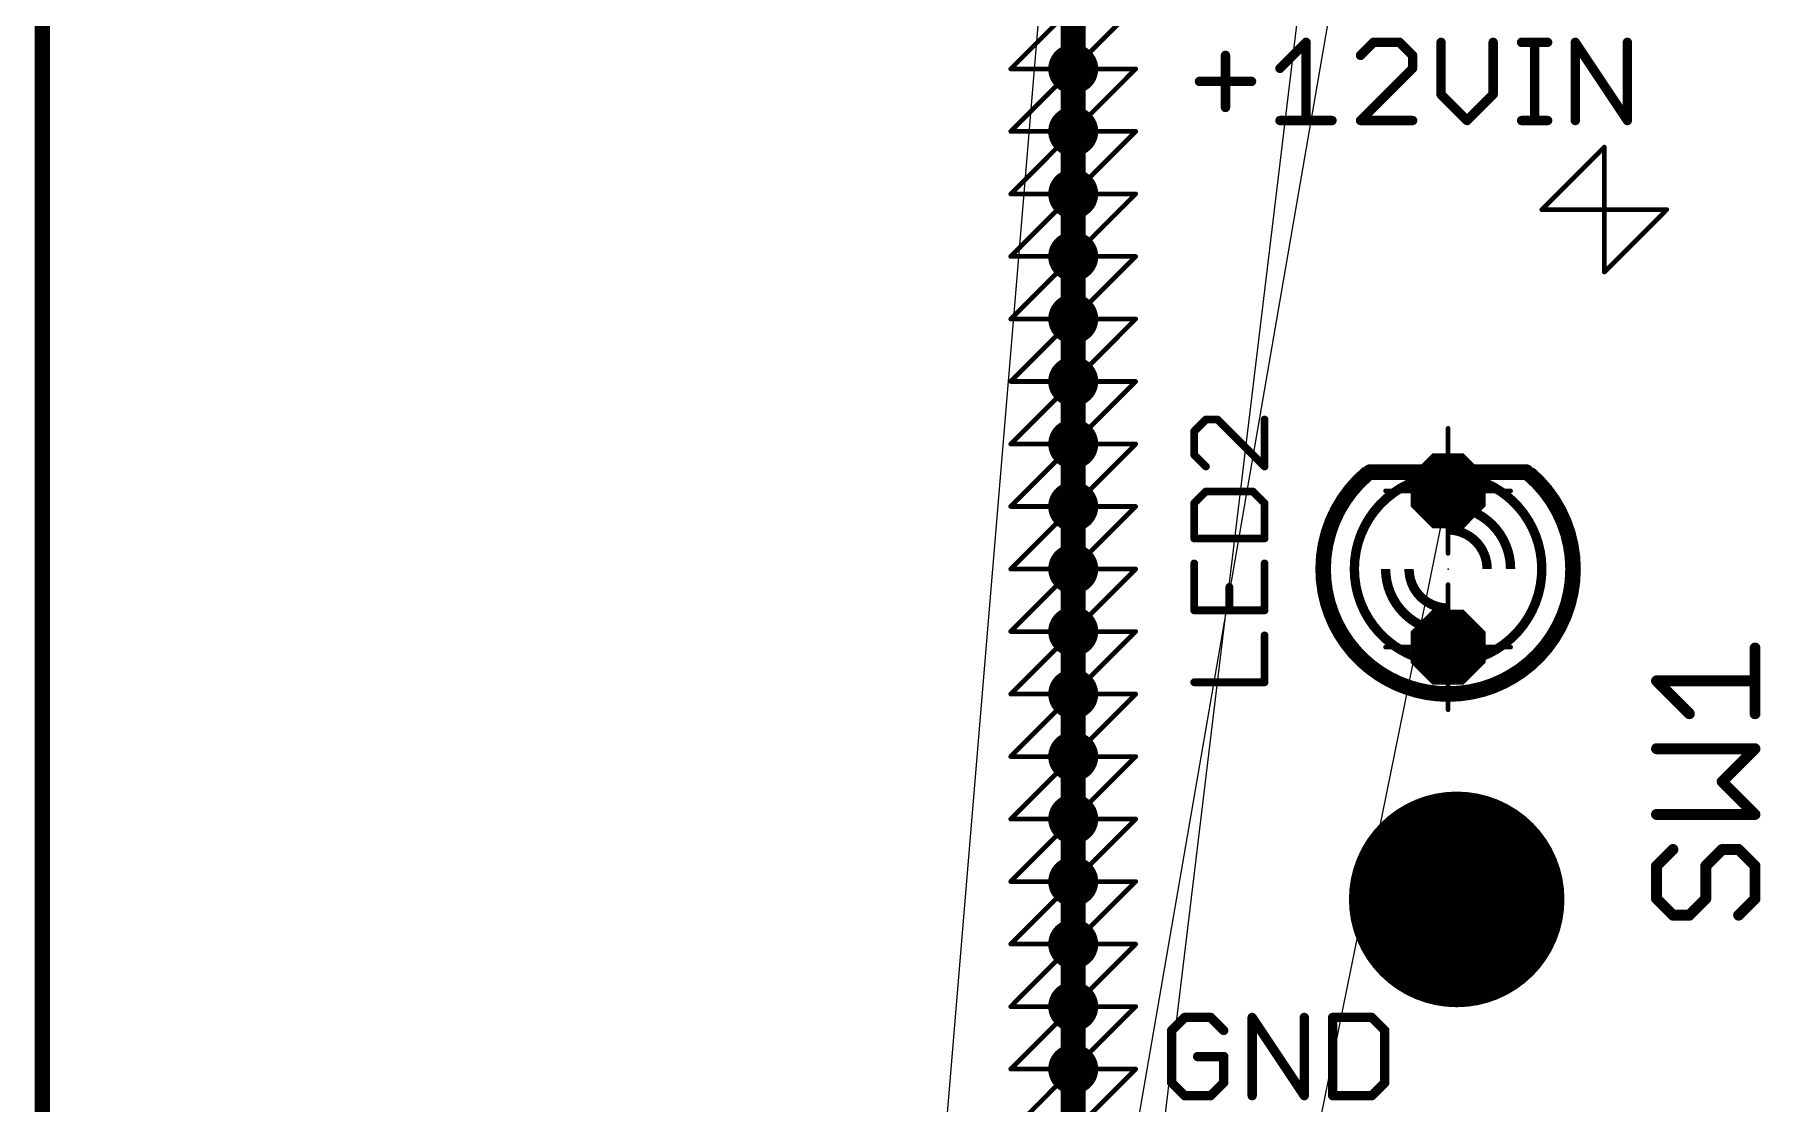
# Model space of a CAD drawing. Extents: x -1 to 118, y -20 to 95.
# Drawn here: x -0.13 to 27.94, y 30.68 to 48.06 of the extents above; entities that cross this region are included whole.
import ezdxf

# ---------------------------------------------------------------- set-up
doc = ezdxf.new("R2010")
doc.units = 0
for name, color, linetype in [('144', 253, 'CONTINUOUS'), ('17', 92, 'CONTINUOUS'), ('19', 52, 'CONTINUOUS'), ('20', 7, 'CONTINUOUS'), ('21', 253, 'CONTINUOUS'), ('23', 7, 'CONTINUOUS'), ('25', 253, 'CONTINUOUS'), ('49', 253, 'CONTINUOUS'), ('51', 253, 'CONTINUOUS')]:
    doc.layers.add(name, color=color, linetype=linetype)

# ---------------------------------------------------------------- blocks, each defined once
blk = doc.blocks.new('OCTAGONP')
at = {"const_width": 0.5}
blk.add_lwpolyline([(-0.25, -0.1036), (-0.25, 0.1036), (-0.1036, 0.25), (0.1036, 0.25), (0.25, 0.1036), (0.25, -0.1036), (0.1036, -0.25), (-0.1036, -0.25), (-0.25, -0.1036), (-0.25, 0.1036)], dxfattribs=at)

msp = doc.modelspace()

# ---------------------------------------------------------------- linework, layer by layer
at = {"layer": '144', "const_width": 0.0762}
for points in [[(16.764, 48.514), (15.748, 47.498)], [(17.78, 48.514), (16.764, 47.498)], [(16.764, 47.498), (16.764, 48.514)], [(15.748, 47.498), (16.764, 47.498)], [(16.764, 47.498), (15.748, 46.482)], [(16.764, 47.498), (17.78, 47.498)], [(17.78, 47.498), (16.764, 46.482)], [(16.764, 46.482), (16.764, 47.498)], [(16.764, 45.466), (16.764, 47.498)], [(16.764, 46.482), (15.748, 45.466)], [(15.748, 46.482), (17.78, 46.482)], [(16.764, 45.466), (16.764, 46.482)], [(17.78, 46.482), (16.764, 45.466)], [(25.4, 46.228), (24.384, 45.212)], [(25.4, 44.196), (25.4, 46.228)], [(16.764, 45.466), (15.748, 44.45)], [(15.748, 45.466), (16.764, 45.466)], [(16.764, 45.466), (17.78, 45.466)], [(17.78, 45.466), (16.764, 44.45)], [(16.764, 44.45), (16.764, 45.466)], [(24.384, 45.212), (26.416, 45.212)], [(26.416, 45.212), (25.4, 44.196)], [(16.764, 44.45), (15.748, 43.434)], [(15.748, 44.45), (16.764, 44.45)], [(16.764, 44.45), (17.78, 44.45)], [(17.78, 44.45), (16.764, 43.434)], [(16.764, 43.434), (16.764, 44.45)], [(16.764, 43.434), (15.748, 42.418)], [(15.748, 43.434), (16.764, 43.434)], [(16.764, 43.434), (17.78, 43.434)], [(17.78, 43.434), (16.764, 42.418)], [(16.764, 42.418), (16.764, 43.434)], [(16.764, 42.418), (15.748, 41.402)], [(15.748, 42.418), (16.764, 42.418)], [(16.764, 42.418), (17.78, 42.418)], [(17.78, 42.418), (16.764, 41.402)], [(16.764, 41.402), (16.764, 42.418)], [(22.86, 41.656), (22.86, 39.624)], [(16.764, 41.402), (15.748, 40.386)], [(15.748, 41.402), (16.764, 41.402)], [(16.764, 41.402), (17.78, 41.402)], [(17.78, 41.402), (16.764, 40.386)], [(16.764, 40.386), (16.764, 41.402)], [(16.764, 40.386), (15.748, 39.37)], [(15.748, 40.386), (16.764, 40.386)], [(16.764, 40.386), (17.78, 40.386)], [(17.78, 40.386), (16.764, 39.37)], [(16.764, 39.37), (16.764, 40.386)], [(21.844, 40.64), (23.876, 40.64)], [(16.764, 39.37), (15.748, 38.354)], [(15.748, 39.37), (16.764, 39.37)], [(16.764, 39.37), (17.78, 39.37)], [(17.78, 39.37), (16.764, 38.354)], [(16.764, 38.354), (16.764, 39.37)], [(22.86, 39.116), (22.86, 37.084)], [(16.764, 38.354), (15.748, 37.338)], [(15.748, 38.354), (16.764, 38.354)], [(16.764, 38.354), (17.78, 38.354)], [(17.78, 38.354), (16.764, 37.338)], [(16.764, 37.338), (16.764, 38.354)], [(21.844, 38.1), (23.876, 38.1)], [(16.764, 37.338), (15.748, 36.322)], [(15.748, 37.338), (16.764, 37.338)], [(16.764, 37.338), (17.78, 37.338)], [(17.78, 37.338), (16.764, 36.322)], [(16.764, 36.322), (16.764, 37.338)], [(15.748, 36.322), (16.764, 36.322)], [(16.764, 36.322), (15.748, 35.306)], [(16.764, 36.322), (17.78, 36.322)], [(17.78, 36.322), (16.764, 35.306)], [(16.764, 35.306), (16.764, 36.322)], [(15.748, 35.306), (16.764, 35.306)], [(16.764, 35.306), (15.748, 34.29)], [(16.764, 35.306), (17.78, 35.306)], [(17.78, 35.306), (16.764, 34.29)], [(16.764, 34.29), (16.764, 35.306)], [(16.764, 33.274), (16.764, 35.306)], [(24.0157, 34.0004), (22.9997, 35.0164)], [(22.9997, 35.0164), (22.9997, 32.9844)], [(16.764, 34.29), (15.748, 33.274)], [(15.748, 34.29), (17.78, 34.29)], [(16.764, 33.274), (16.764, 34.29)], [(17.78, 34.29), (16.764, 33.274)], [(21.9837, 34.0004), (24.0157, 34.0004)], [(22.9997, 32.9844), (21.9837, 34.0004)], [(16.764, 33.274), (15.748, 32.258)], [(15.748, 33.274), (16.764, 33.274)], [(16.764, 33.274), (17.78, 33.274)], [(17.78, 33.274), (16.764, 32.258)], [(16.764, 32.258), (16.764, 33.274)], [(16.764, 32.258), (15.748, 31.242)], [(15.748, 32.258), (16.764, 32.258)], [(16.764, 32.258), (17.78, 32.258)], [(17.78, 32.258), (16.764, 31.242)], [(16.764, 31.242), (16.764, 32.258)], [(16.764, 31.242), (15.748, 30.226)], [(15.748, 31.242), (16.764, 31.242)], [(16.764, 31.242), (17.78, 31.242)], [(17.78, 31.242), (16.764, 30.226)], [(16.764, 30.226), (16.764, 31.242)]]:
    msp.add_lwpolyline(points, dxfattribs=at)
at = {"layer": '144', "const_width": 0.0381}
for points in [[(15.748, 47.5171, 1), (15.748, 47.479)], [(15.7345, 47.5115, 1), (15.7615, 47.4845)], [(16.764, 47.5171, 1), (16.764, 47.479)], [(16.783, 47.498, 1), (16.7449, 47.498)], [(16.783, 47.498, 1), (16.7449, 47.498)], [(16.7505, 47.5115, 1), (16.7775, 47.4845)], [(16.7449, 47.498, 1), (16.783, 47.498)], [(16.7775, 47.4845, 1), (16.7505, 47.5115)], [(16.764, 47.479, 1), (16.764, 47.5171)], [(17.7935, 47.4845, 1), (17.7665, 47.5115)], [(17.78, 47.479, 1), (17.78, 47.5171)], [(15.748, 46.501, 1), (15.748, 46.4629)], [(15.7345, 46.4955, 1), (15.7615, 46.4685)], [(16.783, 46.482, 1), (16.7449, 46.482)], [(16.7505, 46.4955, 1), (16.7775, 46.4685)], [(16.7449, 46.482, 1), (16.783, 46.482)], [(16.7775, 46.4685, 1), (16.7505, 46.4955)], [(17.7935, 46.4685, 1), (17.7665, 46.4955)], [(17.78, 46.4629, 1), (17.78, 46.501)], [(25.4191, 46.228, 1), (25.381, 46.228)], [(25.4135, 46.2145, 1), (25.3865, 46.2415)], [(15.748, 45.4851, 1), (15.748, 45.447)], [(15.7345, 45.4795, 1), (15.7615, 45.4525)], [(16.764, 45.4851, 1), (16.764, 45.447)], [(16.783, 45.466, 1), (16.7449, 45.466)], [(16.7505, 45.4795, 1), (16.7775, 45.4525)], [(16.7449, 45.466, 1), (16.783, 45.466)], [(16.7449, 45.466, 1), (16.783, 45.466)], [(16.7775, 45.4525, 1), (16.7505, 45.4795)], [(16.764, 45.447, 1), (16.764, 45.4851)], [(17.7935, 45.4525, 1), (17.7665, 45.4795)], [(17.78, 45.447, 1), (17.78, 45.4851)], [(24.384, 45.2311, 1), (24.384, 45.193)], [(24.3705, 45.2255, 1), (24.3975, 45.1985)], [(26.4295, 45.1985, 1), (26.4025, 45.2255)], [(26.416, 45.193, 1), (26.416, 45.2311)], [(15.748, 44.4691, 1), (15.748, 44.431)], [(15.7345, 44.4635, 1), (15.7615, 44.4365)], [(16.764, 44.4691, 1), (16.764, 44.431)], [(16.783, 44.45, 1), (16.7449, 44.45)], [(16.7505, 44.4635, 1), (16.7775, 44.4365)], [(16.7449, 44.45, 1), (16.783, 44.45)], [(16.7775, 44.4365, 1), (16.7505, 44.4635)], [(16.764, 44.431, 1), (16.764, 44.4691)], [(17.7935, 44.4365, 1), (17.7665, 44.4635)], [(17.78, 44.431, 1), (17.78, 44.4691)], [(25.3865, 44.2095, 1), (25.4135, 44.1825)], [(25.381, 44.196, 1), (25.4191, 44.196)], [(15.748, 43.4531, 1), (15.748, 43.415)], [(15.7345, 43.4475, 1), (15.7615, 43.4205)], [(16.764, 43.4531, 1), (16.764, 43.415)], [(16.783, 43.434, 1), (16.7449, 43.434)], [(16.7505, 43.4475, 1), (16.7775, 43.4205)], [(16.7449, 43.434, 1), (16.783, 43.434)], [(16.7775, 43.4205, 1), (16.7505, 43.4475)], [(16.764, 43.415, 1), (16.764, 43.4531)], [(17.7935, 43.4205, 1), (17.7665, 43.4475)], [(17.78, 43.415, 1), (17.78, 43.4531)], [(15.748, 42.437, 1), (15.748, 42.3989)], [(15.7345, 42.4315, 1), (15.7615, 42.4045)], [(16.783, 42.418, 1), (16.7449, 42.418)], [(16.764, 42.437, 1), (16.764, 42.3989)], [(16.7505, 42.4315, 1), (16.7775, 42.4045)], [(16.7449, 42.418, 1), (16.783, 42.418)], [(16.7775, 42.4045, 1), (16.7505, 42.4315)], [(16.764, 42.3989, 1), (16.764, 42.437)], [(17.7935, 42.4045, 1), (17.7665, 42.4315)], [(17.78, 42.3989, 1), (17.78, 42.437)], [(22.879, 41.656, 1), (22.8409, 41.656)], [(15.748, 41.4211, 1), (15.748, 41.383)], [(15.7345, 41.4155, 1), (15.7615, 41.3885)], [(16.764, 41.4211, 1), (16.764, 41.383)], [(16.783, 41.402, 1), (16.7449, 41.402)], [(16.7505, 41.4155, 1), (16.7775, 41.3885)], [(16.7449, 41.402, 1), (16.783, 41.402)], [(16.7775, 41.3885, 1), (16.7505, 41.4155)], [(16.764, 41.383, 1), (16.764, 41.4211)], [(17.7935, 41.3885, 1), (17.7665, 41.4155)], [(17.78, 41.383, 1), (17.78, 41.4211)], [(15.748, 40.4051, 1), (15.748, 40.367)], [(15.7345, 40.3995, 1), (15.7615, 40.3725)], [(16.764, 40.4051, 1), (16.764, 40.367)], [(16.783, 40.386, 1), (16.7449, 40.386)], [(16.7505, 40.3995, 1), (16.7775, 40.3725)], [(16.7775, 40.3725, 1), (16.7505, 40.3995)], [(16.764, 40.367, 1), (16.764, 40.4051)], [(17.7935, 40.3725, 1), (17.7665, 40.3995)], [(17.78, 40.367, 1), (17.78, 40.4051)], [(21.844, 40.6591, 1), (21.844, 40.621)], [(23.876, 40.621, 1), (23.876, 40.6591)], [(16.7449, 40.386, 1), (16.783, 40.386)], [(22.8409, 39.624, 1), (22.879, 39.624)], [(15.748, 39.3891, 1), (15.748, 39.351)], [(15.7345, 39.3835, 1), (15.7615, 39.3565)], [(16.764, 39.3891, 1), (16.764, 39.351)], [(16.783, 39.37, 1), (16.7449, 39.37)], [(16.7505, 39.3835, 1), (16.7775, 39.3565)], [(16.7449, 39.37, 1), (16.783, 39.37)], [(16.7775, 39.3565, 1), (16.7505, 39.3835)], [(16.764, 39.351, 1), (16.764, 39.3891)], [(17.7935, 39.3565, 1), (17.7665, 39.3835)], [(17.78, 39.351, 1), (17.78, 39.3891)], [(22.879, 39.116, 1), (22.8409, 39.116)], [(15.748, 38.373, 1), (15.748, 38.3349)], [(15.7345, 38.3675, 1), (15.7615, 38.3405)], [(16.783, 38.354, 1), (16.7449, 38.354)], [(16.764, 38.373, 1), (16.764, 38.3349)], [(16.7505, 38.3675, 1), (16.7775, 38.3405)], [(16.7449, 38.354, 1), (16.783, 38.354)], [(16.7775, 38.3405, 1), (16.7505, 38.3675)], [(16.764, 38.3349, 1), (16.764, 38.373)], [(17.7935, 38.3405, 1), (17.7665, 38.3675)], [(17.78, 38.3349, 1), (17.78, 38.373)], [(21.844, 38.1191, 1), (21.844, 38.081)], [(23.876, 38.081, 1), (23.876, 38.1191)], [(15.748, 37.3571, 1), (15.748, 37.319)], [(15.7345, 37.3515, 1), (15.7615, 37.3245)], [(16.764, 37.3571, 1), (16.764, 37.319)], [(16.783, 37.338, 1), (16.7449, 37.338)], [(16.7505, 37.3515, 1), (16.7775, 37.3245)], [(16.7449, 37.338, 1), (16.783, 37.338)], [(16.7775, 37.3245, 1), (16.7505, 37.3515)], [(16.764, 37.319, 1), (16.764, 37.3571)], [(17.7935, 37.3245, 1), (17.7665, 37.3515)], [(17.78, 37.319, 1), (17.78, 37.3571)], [(22.8409, 37.084, 1), (22.879, 37.084)], [(15.748, 36.3411, 1), (15.748, 36.303)], [(15.7345, 36.3355, 1), (15.7615, 36.3085)], [(16.764, 36.3411, 1), (16.764, 36.303)], [(16.783, 36.322, 1), (16.7449, 36.322)], [(16.7505, 36.3355, 1), (16.7775, 36.3085)], [(16.7449, 36.322, 1), (16.783, 36.322)], [(16.7775, 36.3085, 1), (16.7505, 36.3355)], [(16.764, 36.303, 1), (16.764, 36.3411)], [(17.7935, 36.3085, 1), (17.7665, 36.3355)], [(17.78, 36.303, 1), (17.78, 36.3411)], [(15.748, 35.3251, 1), (15.748, 35.287)], [(15.7345, 35.3195, 1), (15.7615, 35.2925)], [(16.764, 35.3251, 1), (16.764, 35.287)], [(16.783, 35.306, 1), (16.7449, 35.306)], [(16.783, 35.306, 1), (16.7449, 35.306)], [(16.7505, 35.3195, 1), (16.7775, 35.2925)], [(16.7449, 35.306, 1), (16.783, 35.306)], [(16.7775, 35.2925, 1), (16.7505, 35.3195)], [(16.764, 35.287, 1), (16.764, 35.3251)], [(17.7935, 35.2925, 1), (17.7665, 35.3195)], [(17.78, 35.287, 1), (17.78, 35.3251)], [(23.0132, 35.0299, 1), (22.9862, 35.0029)], [(23.0188, 35.0164, 1), (22.9807, 35.0164)], [(15.748, 34.309, 1), (15.748, 34.2709)], [(15.7345, 34.3035, 1), (15.7615, 34.2765)], [(16.783, 34.29, 1), (16.7449, 34.29)], [(16.7505, 34.3035, 1), (16.7775, 34.2765)], [(16.7449, 34.29, 1), (16.783, 34.29)], [(16.7775, 34.2765, 1), (16.7505, 34.3035)], [(17.7935, 34.2765, 1), (17.7665, 34.3035)], [(17.78, 34.2709, 1), (17.78, 34.309)], [(21.9972, 34.0139, 1), (21.9702, 33.9869)], [(21.9837, 34.0194, 1), (21.9837, 33.9813)], [(24.0022, 33.9869, 1), (24.0292, 34.0139)], [(24.0157, 33.9813, 1), (24.0157, 34.0194)], [(15.748, 33.2931, 1), (15.748, 33.255)], [(15.7345, 33.2875, 1), (15.7615, 33.2605)], [(16.764, 33.2931, 1), (16.764, 33.255)], [(16.783, 33.274, 1), (16.7449, 33.274)], [(16.7505, 33.2875, 1), (16.7775, 33.2605)], [(16.7449, 33.274, 1), (16.783, 33.274)], [(16.7449, 33.274, 1), (16.783, 33.274)], [(16.7775, 33.2605, 1), (16.7505, 33.2875)], [(16.764, 33.255, 1), (16.764, 33.2931)], [(17.7935, 33.2605, 1), (17.7665, 33.2875)], [(17.78, 33.255, 1), (17.78, 33.2931)], [(22.9807, 32.9844, 1), (23.0188, 32.9844)], [(22.9862, 32.9709, 1), (23.0132, 32.9979)], [(15.748, 32.2771, 1), (15.748, 32.239)], [(15.7345, 32.2715, 1), (15.7615, 32.2445)], [(16.764, 32.2771, 1), (16.764, 32.239)], [(16.783, 32.258, 1), (16.7449, 32.258)], [(16.7505, 32.2715, 1), (16.7775, 32.2445)], [(16.7775, 32.2445, 1), (16.7505, 32.2715)], [(16.764, 32.239, 1), (16.764, 32.2771)], [(17.7935, 32.2445, 1), (17.7665, 32.2715)], [(17.78, 32.239, 1), (17.78, 32.2771)], [(16.7449, 32.258, 1), (16.783, 32.258)], [(15.748, 31.2611, 1), (15.748, 31.223)], [(15.7345, 31.2555, 1), (15.7615, 31.2285)], [(16.764, 31.2611, 1), (16.764, 31.223)], [(16.783, 31.242, 1), (16.7449, 31.242)], [(16.7505, 31.2555, 1), (16.7775, 31.2285)], [(16.7449, 31.242, 1), (16.783, 31.242)], [(16.7775, 31.2285, 1), (16.7505, 31.2555)], [(16.764, 31.223, 1), (16.764, 31.2611)], [(17.7935, 31.2285, 1), (17.7665, 31.2555)], [(17.78, 31.223, 1), (17.78, 31.2611)]]:
    msp.add_lwpolyline(points, format="xyb", dxfattribs=at)
at = {"layer": '19'}
for p, q in [((19.05, 82.55), (10.58, -19.05)), ((12.28, -19.05), (22.86, 68.58)), ((22.225, 55.88), (10.58, -11.43)), ((12.28, -11.43), (22.86, 40.64))]:
    msp.add_line(p, q, dxfattribs=at)
at = {"layer": '20', "const_width": 0.254}
msp.add_lwpolyline([(0, 0), (0, 94.742)], dxfattribs=at)
at = {"layer": '20'}
for centre, radius in [((16.764, 47.498), 0.3048), ((16.764, 46.482), 0.3048), ((16.764, 45.466), 0.3048), ((16.764, 44.45), 0.3048), ((16.764, 43.434), 0.3048), ((16.764, 42.418), 0.3048), ((16.764, 41.402), 0.3048), ((16.764, 40.386), 0.3048), ((16.764, 39.37), 0.3048), ((16.764, 38.354), 0.3048), ((16.764, 37.338), 0.3048), ((16.764, 36.322), 0.3048), ((23, 34), 1.651), ((16.764, 35.306), 0.3048), ((16.764, 34.29), 0.3048), ((16.764, 33.274), 0.3048), ((16.764, 32.258), 0.3048), ((16.764, 31.242), 0.3048)]:
    msp.add_circle(centre, radius, dxfattribs=at)
at = {"layer": '21', "const_width": 0.1524}
for points in [[(20.1262, 47.5071), (20.5498, 47.9308)], [(20.5498, 47.9308), (20.5498, 46.6598)], [(21.6477, 47.9308), (21.4359, 47.719)], [(22.0714, 47.9308), (21.6477, 47.9308)], [(22.2832, 47.719), (22.0714, 47.9308)], [(22.7456, 47.9308), (22.7456, 47.0834)], [(23.5929, 47.0834), (23.5929, 47.9308)], [(24.0553, 47.9308), (24.4789, 47.9308)], [(24.2671, 46.6598), (24.2671, 47.9308)], [(24.9284, 46.6598), (24.9284, 47.9308)], [(24.9284, 47.9308), (25.7757, 46.6598)], [(25.7757, 46.6598), (25.7757, 47.9308)], [(19.2401, 47.719), (19.2401, 46.8716)], [(22.2832, 47.5071), (22.2832, 47.719)], [(21.4359, 46.6598), (22.2832, 47.5071)], [(18.8165, 47.2953), (19.6638, 47.2953)], [(22.7456, 47.0834), (23.1692, 46.6598)], [(23.1692, 46.6598), (23.5929, 47.0834)], [(20.1262, 46.6598), (20.9735, 46.6598)], [(22.2832, 46.6598), (21.4359, 46.6598)], [(24.0553, 46.6598), (24.4789, 46.6598)], [(18.576, 32.0812), (18.3642, 31.8694)], [(18.9997, 32.0812), (18.576, 32.0812)], [(19.2115, 31.8694), (18.9997, 32.0812)], [(19.6739, 30.8102), (19.6739, 32.0812)], [(19.6739, 32.0812), (20.5212, 30.8102)], [(20.5212, 30.8102), (20.5212, 32.0812)], [(20.9836, 32.0812), (20.9836, 30.8102)], [(21.6191, 32.0812), (20.9836, 32.0812)], [(21.8309, 31.8694), (21.6191, 32.0812)], [(18.3642, 31.8694), (18.3642, 31.022)], [(21.8309, 31.022), (21.8309, 31.8694)], [(19.2115, 31.4457), (18.7878, 31.4457)], [(19.2115, 31.022), (19.2115, 31.4457)], [(18.3642, 31.022), (18.576, 30.8102)], [(18.576, 30.8102), (18.9997, 30.8102)], [(18.9997, 30.8102), (19.2115, 31.022)], [(20.9836, 30.8102), (21.6191, 30.8102)], [(21.6191, 30.8102), (21.8309, 31.022)]]:
    msp.add_lwpolyline(points, dxfattribs=at)
at = {"layer": '21'}
for points, const_width in [([(20.5879, 47.9308, 1), (20.5117, 47.9308)], 0.0762), ([(20.5767, 47.9039, 1), (20.5229, 47.9577)], 0.0762), ([(21.6477, 47.9689, 1), (21.6477, 47.8927)], 0.0762), ([(21.6746, 47.9039, 1), (21.6208, 47.9577)], 0.0762), ([(22.0983, 47.9577, 1), (22.0445, 47.9039)], 0.0762), ([(22.0714, 47.8927, 1), (22.0714, 47.9689)], 0.0762), ([(22.7837, 47.9308, 1), (22.7075, 47.9308)], 0.0762), ([(23.631, 47.9308, 1), (23.5548, 47.9308)], 0.0762), ([(24.0553, 47.9689, 1), (24.0553, 47.8927)], 0.0762), ([(24.3052, 47.9308, 1), (24.229, 47.9308)], 0.0762), ([(24.4789, 47.8927, 1), (24.4789, 47.9689)], 0.0762), ([(24.9665, 47.9308, 1), (24.8903, 47.9308)], 0.0762), ([(24.9601, 47.9519, 1), (24.8967, 47.9097)], 0.0762), ([(25.8138, 47.9308, 1), (25.7376, 47.9308)], 0.0762), ([(19.2782, 47.719, 1), (19.202, 47.719)], 0.0762), ([(21.409, 47.7459, 1), (21.4628, 47.6921)], 0.0762), ([(22.3213, 47.719, 1), (22.2451, 47.719)], 0.0762), ([(22.2563, 47.6921, 1), (22.3101, 47.7459)], 0.0762), ([(20.0993, 47.534, 1), (20.1531, 47.4802)], 0.0762), ([(22.2451, 47.5071, 1), (22.3213, 47.5071)], 0.0762), ([(22.3101, 47.4802, 1), (22.2563, 47.534)], 0.0762), ([(18.8165, 47.3334, 1), (18.8165, 47.2572)], 0.0762), ([(19.6638, 47.2572, 1), (19.6638, 47.3334)], 0.0762), ([(22.7725, 47.1103, 1), (22.7187, 47.0565)], 0.0762), ([(23.6198, 47.0565, 1), (23.566, 47.1103)], 0.0762), ([(19.202, 46.8716, 1), (19.2782, 46.8716)], 0.0762), ([(22.7075, 47.0834, 1), (22.7837, 47.0834)], 0.0762), ([(23.5548, 47.0834, 1), (23.631, 47.0834)], 0.0762), ([(20.1262, 46.6979, 1), (20.1262, 46.6217)], 0.0762), ([(20.5117, 46.6598, 1), (20.5879, 46.6598)], 0.0762), ([(20.9735, 46.6217, 1), (20.9735, 46.6979)], 0.0762), ([(21.4359, 46.6979, 1), (21.4359, 46.6217)], 0.0762), ([(21.409, 46.6867, 1), (21.4628, 46.6329)], 0.0762), ([(22.2832, 46.6217, 1), (22.2832, 46.6979)], 0.0762), ([(23.1423, 46.6867, 1), (23.1961, 46.6329)], 0.0762), ([(23.1423, 46.6329, 1), (23.1961, 46.6867)], 0.0762), ([(24.0553, 46.6979, 1), (24.0553, 46.6217)], 0.0762), ([(24.229, 46.6598, 1), (24.3052, 46.6598)], 0.0762), ([(24.4789, 46.6217, 1), (24.4789, 46.6979)], 0.0762), ([(24.8903, 46.6598, 1), (24.9665, 46.6598)], 0.0762), ([(25.7376, 46.6598, 1), (25.8138, 46.6598)], 0.0762), ([(25.744, 46.6387, 1), (25.8074, 46.6809)], 0.0762), ([(21.5591, 40.931, 0.2226), (20.828, 39.37)], 0.254), ([(24.892, 39.37, 0.2206), (24.1726, 40.9212)], 0.254), ([(21.9742, 40.6101, 0.2422), (21.336, 39.37)], 0.1524), ([(24.384, 39.37, 0.2315), (23.7956, 40.573)], 0.1524), ([(20.828, 39.37, 0.277), (21.9038, 37.5771)], 0.254), ([(21.336, 39.37, 0.2361), (21.9456, 38.1508)], 0.1524), ([(23.7956, 38.167, 0.2315), (24.384, 39.37)], 0.1524), ([(23.8682, 37.6057, 0.2691), (24.892, 39.37)], 0.254), ([(18.576, 32.1193, 1), (18.576, 32.0431)], 0.0762), ([(18.6029, 32.0543, 1), (18.5491, 32.1081)], 0.0762), ([(19.0266, 32.1081, 1), (18.9728, 32.0543)], 0.0762), ([(18.9997, 32.0431, 1), (18.9997, 32.1193)], 0.0762), ([(19.712, 32.0812, 1), (19.6358, 32.0812)], 0.0762), ([(19.7056, 32.1023, 1), (19.6422, 32.0601)], 0.0762), ([(20.5593, 32.0812, 1), (20.4831, 32.0812)], 0.0762), ([(21.0217, 32.0812, 1), (20.9455, 32.0812)], 0.0762), ([(20.9836, 32.1193, 1), (20.9836, 32.0431)], 0.0762), ([(21.646, 32.1081, 1), (21.5922, 32.0543)], 0.0762), ([(21.6191, 32.0431, 1), (21.6191, 32.1193)], 0.0762), ([(18.4023, 31.8694, 1), (18.3261, 31.8694)], 0.0762), ([(18.3373, 31.8963, 1), (18.3911, 31.8425)], 0.0762), ([(19.1846, 31.8425, 1), (19.2384, 31.8963)], 0.0762), ([(21.869, 31.8694, 1), (21.7928, 31.8694)], 0.0762), ([(21.804, 31.8425, 1), (21.8578, 31.8963)], 0.0762), ([(18.7878, 31.4838, 1), (18.7878, 31.4076)], 0.0762), ([(19.2496, 31.4457, 1), (19.1734, 31.4457)], 0.0762), ([(19.2115, 31.4076, 1), (19.2115, 31.4838)], 0.0762), ([(18.3261, 31.022, 1), (18.4023, 31.022)], 0.0762), ([(18.3911, 31.0489, 1), (18.3373, 30.9951)], 0.0762), ([(18.576, 30.8483, 1), (18.576, 30.7721)], 0.0762), ([(18.5491, 30.7833, 1), (18.6029, 30.8371)], 0.0762), ([(18.9728, 30.8371, 1), (19.0266, 30.7833)], 0.0762), ([(18.9997, 30.7721, 1), (18.9997, 30.8483)], 0.0762), ([(19.1734, 31.022, 1), (19.2496, 31.022)], 0.0762), ([(19.2384, 30.9951, 1), (19.1846, 31.0489)], 0.0762), ([(20.9836, 30.8483, 1), (20.9836, 30.7721)], 0.0762), ([(21.5922, 30.8371, 1), (21.646, 30.7833)], 0.0762), ([(21.6191, 30.7721, 1), (21.6191, 30.8483)], 0.0762), ([(21.7928, 31.022, 1), (21.869, 31.022)], 0.0762), ([(21.8578, 30.9951, 1), (21.804, 31.0489)], 0.0762), ([(19.6358, 30.8102, 1), (19.712, 30.8102)], 0.0762), ([(20.4831, 30.8102, 1), (20.5593, 30.8102)], 0.0762), ([(20.4895, 30.7891, 1), (20.5529, 30.8313)], 0.0762), ([(20.9455, 30.8102, 1), (21.0217, 30.8102)], 0.0762)]:
    msp.add_lwpolyline(points, format="xyb", dxfattribs=dict(at, const_width=const_width))
at = {"layer": '23'}
msp.add_point((22.86, 39.37), dxfattribs=at)
at = {"layer": '25'}
for points, const_width in [([(18.9222, 41.799), (18.7316, 41.6083)], 0.127), ([(19.1129, 41.799), (18.9222, 41.799)], 0.127), ([(19.8755, 41.0364), (19.1129, 41.799)], 0.127), ([(19.8755, 41.799), (19.8755, 41.0364)], 0.127), ([(18.7316, 41.6083), (18.7316, 41.227)], 0.127), ([(18.7316, 41.227), (18.9222, 41.0364)], 0.127), ([(18.9222, 40.6297), (18.7316, 40.439)], 0.127), ([(18.7316, 40.439), (18.7316, 39.8671)], 0.127), ([(19.6849, 40.6297), (18.9222, 40.6297)], 0.127), ([(19.8755, 40.439), (19.6849, 40.6297)], 0.127), ([(19.8755, 39.8671), (19.8755, 40.439)], 0.127), ([(18.7316, 39.8671), (19.8755, 39.8671)], 0.127), ([(18.7316, 39.4604), (18.7316, 38.6978)], 0.127), ([(19.8755, 38.6978), (19.8755, 39.4604)], 0.127), ([(19.3036, 38.6978), (19.3036, 39.0791)], 0.127), ([(18.7316, 38.6978), (19.8755, 38.6978)], 0.127), ([(19.8755, 37.5285), (19.8755, 38.2911)], 0.127), ([(27.8511, 37.0181), (27.8511, 38.0858)], 0.1778), ([(26.7834, 37.0181), (26.2496, 37.5519)], 0.1778), ([(26.2496, 37.5519), (27.8511, 37.5519)], 0.1778), ([(18.7316, 37.5285), (19.8755, 37.5285)], 0.127), ([(27.8511, 36.4487), (26.2496, 36.4487)], 0.1778), ([(27.3173, 35.9148), (27.8511, 36.4487)], 0.1778), ([(27.8511, 35.381), (27.3173, 35.9148)], 0.1778), ([(26.2496, 35.381), (27.8511, 35.381)], 0.1778), ([(26.5165, 34.8116), (26.2496, 34.5446)], 0.1778), ([(27.0504, 34.5446), (27.3173, 34.8116)], 0.1778), ([(27.3173, 34.8116), (27.5842, 34.8116)], 0.1778), ([(27.5842, 34.8116), (27.8511, 34.5446)], 0.1778), ([(26.2496, 34.5446), (26.2496, 34.0108)], 0.1778), ([(27.0504, 34.0108), (27.0504, 34.5446)], 0.1778), ([(27.8511, 34.5446), (27.8511, 34.0108)], 0.1778), ([(26.2496, 34.0108), (26.5165, 33.7439)], 0.1778), ([(26.7834, 33.7439), (27.0504, 34.0108)], 0.1778), ([(27.8511, 34.0108), (27.5842, 33.7439)], 0.1778), ([(26.5165, 33.7439), (26.7834, 33.7439)], 0.1778)]:
    msp.add_lwpolyline(points, dxfattribs=dict(at, const_width=const_width))
for points, const_width in [([(18.9222, 41.8308, 1), (18.9222, 41.7672)], 0.0635), ([(18.9447, 41.7766, 1), (18.8997, 41.8214)], 0.0635), ([(19.1354, 41.8215, 1), (19.0904, 41.7765)], 0.0635), ([(19.1129, 41.7672, 1), (19.1129, 41.8308)], 0.0635), ([(19.9073, 41.799, 1), (19.8438, 41.799)], 0.0635), ([(18.7091, 41.6307, 1), (18.7541, 41.5859)], 0.0635), ([(18.7633, 41.6083, 1), (18.6999, 41.6083)], 0.0635), ([(18.7541, 41.2495, 1), (18.7091, 41.2045)], 0.0635), ([(18.6999, 41.227, 1), (18.7633, 41.227)], 0.0635), ([(18.8997, 41.0139, 1), (18.9447, 41.0589)], 0.0635), ([(19.8438, 41.0364, 1), (19.9073, 41.0364)], 0.0635), ([(19.853, 41.0139, 1), (19.898, 41.0589)], 0.0635), ([(18.7091, 40.4614, 1), (18.7541, 40.4166)], 0.0635), ([(18.7633, 40.439, 1), (18.6999, 40.439)], 0.0635), ([(18.9222, 40.6615, 1), (18.9222, 40.5979)], 0.0635), ([(18.9447, 40.6073, 1), (18.8997, 40.6521)], 0.0635), ([(19.7074, 40.6521, 1), (19.6624, 40.6073)], 0.0635), ([(19.6849, 40.5979, 1), (19.6849, 40.6615)], 0.0635), ([(19.9073, 40.439, 1), (19.8438, 40.439)], 0.0635), ([(19.853, 40.4166, 1), (19.898, 40.4614)], 0.0635), ([(18.7316, 39.8989, 1), (18.7316, 39.8353)], 0.0635), ([(18.6999, 39.8671, 1), (18.7633, 39.8671)], 0.0635), ([(19.8438, 39.8671, 1), (19.9073, 39.8671)], 0.0635), ([(19.8755, 39.8353, 1), (19.8755, 39.8989)], 0.0635), ([(18.7633, 39.4604, 1), (18.6999, 39.4604)], 0.0635), ([(19.9073, 39.4604, 1), (19.8438, 39.4604)], 0.0635), ([(19.3353, 39.0791, 1), (19.2719, 39.0791)], 0.0635), ([(18.7316, 38.7296, 1), (18.7316, 38.666)], 0.0635), ([(19.8755, 38.666, 1), (19.8755, 38.7296)], 0.0635), ([(18.6999, 38.6978, 1), (18.7633, 38.6978)], 0.0635), ([(19.2719, 38.6978, 1), (19.3353, 38.6978)], 0.0635), ([(19.8438, 38.6978, 1), (19.9073, 38.6978)], 0.0635), ([(19.9073, 38.2911, 1), (19.8438, 38.2911)], 0.0635), ([(27.8956, 38.0858, 1), (27.8067, 38.0858)], 0.0889), ([(26.2496, 37.5964, 1), (26.2496, 37.5075)], 0.0889), ([(26.281, 37.5833, 1), (26.2182, 37.5205)], 0.0889), ([(27.8511, 37.5075, 1), (27.8511, 37.5964)], 0.0889), ([(18.7316, 37.5603, 1), (18.7316, 37.4967)], 0.0635), ([(19.8438, 37.5285, 1), (19.9073, 37.5285)], 0.0635), ([(19.8755, 37.4967, 1), (19.8755, 37.5603)], 0.0635), ([(26.752, 36.9867, 1), (26.8148, 37.0495)], 0.0889), ([(27.8067, 37.0181, 1), (27.8956, 37.0181)], 0.0889), ([(26.2496, 36.4931, 1), (26.2496, 36.4043)], 0.0889), ([(27.8825, 36.4173, 1), (27.8197, 36.4801)], 0.0889), ([(27.8511, 36.4043, 1), (27.8511, 36.4931)], 0.0889), ([(27.3487, 35.9462, 1), (27.2859, 35.8834)], 0.0889), ([(27.2859, 35.9462, 1), (27.3487, 35.8834)], 0.0889), ([(26.2496, 35.4254, 1), (26.2496, 35.3366)], 0.0889), ([(27.8197, 35.3496, 1), (27.8825, 35.4124)], 0.0889), ([(27.8511, 35.3366, 1), (27.8511, 35.4254)], 0.0889), ([(26.5479, 34.7802, 1), (26.4851, 34.843)], 0.0889), ([(27.3173, 34.856, 1), (27.3173, 34.7672)], 0.0889), ([(27.3487, 34.7802, 1), (27.2859, 34.843)], 0.0889), ([(27.6156, 34.843, 1), (27.5528, 34.7802)], 0.0889), ([(27.5842, 34.7672, 1), (27.5842, 34.856)], 0.0889), ([(26.2941, 34.5446, 1), (26.2051, 34.5446)], 0.0889), ([(26.2182, 34.576, 1), (26.281, 34.5132)], 0.0889), ([(27.0949, 34.5446, 1), (27.0059, 34.5446)], 0.0889), ([(27.019, 34.576, 1), (27.0818, 34.5132)], 0.0889), ([(27.8956, 34.5446, 1), (27.8067, 34.5446)], 0.0889), ([(27.8197, 34.5132, 1), (27.8825, 34.576)], 0.0889), ([(26.281, 34.0422, 1), (26.2182, 33.9794)], 0.0889), ([(26.2051, 34.0108, 1), (26.2941, 34.0108)], 0.0889), ([(27.0059, 34.0108, 1), (27.0949, 34.0108)], 0.0889), ([(27.0818, 33.9794, 1), (27.019, 34.0422)], 0.0889), ([(27.8067, 34.0108, 1), (27.8956, 34.0108)], 0.0889), ([(27.8825, 33.9794, 1), (27.8197, 34.0422)], 0.0889), ([(26.5165, 33.7884, 1), (26.5165, 33.6995)], 0.0889), ([(26.4851, 33.7125, 1), (26.5479, 33.7753)], 0.0889), ([(26.752, 33.7753, 1), (26.8148, 33.7125)], 0.0889), ([(26.7834, 33.6995, 1), (26.7834, 33.7884)], 0.0889), ([(27.5528, 33.7753, 1), (27.6156, 33.7125)], 0.0889)]:
    msp.add_lwpolyline(points, format="xyb", dxfattribs=dict(at, const_width=const_width))
at = {"layer": '29'}
for points, const_width in [([(16.764, 47.2948, 1), (16.764, 47.7012, 1), (16.764, 47.2948)], 0.4064), ([(16.764, 46.2788, 1), (16.764, 46.6852, 1), (16.764, 46.2788)], 0.4064), ([(16.764, 45.2628, 1), (16.764, 45.6692, 1), (16.764, 45.2628)], 0.4064), ([(16.764, 44.2468, 1), (16.764, 44.6532, 1), (16.764, 44.2468)], 0.4064), ([(16.764, 43.2308, 1), (16.764, 43.6372, 1), (16.764, 43.2308)], 0.4064), ([(16.764, 42.2148, 1), (16.764, 42.6212, 1), (16.764, 42.2148)], 0.4064), ([(16.764, 41.1988, 1), (16.764, 41.6052, 1), (16.764, 41.1988)], 0.4064), ([(16.764, 40.1828, 1), (16.764, 40.5892, 1), (16.764, 40.1828)], 0.4064), ([(16.764, 39.1668, 1), (16.764, 39.5732, 1), (16.764, 39.1668)], 0.4064), ([(16.764, 38.1508, 1), (16.764, 38.5572, 1), (16.764, 38.1508)], 0.4064), ([(16.764, 37.1348, 1), (16.764, 37.5412, 1), (16.764, 37.1348)], 0.4064), ([(16.764, 36.1188, 1), (16.764, 36.5252, 1), (16.764, 36.1188)], 0.4064), ([(16.764, 35.1028, 1), (16.764, 35.5092, 1), (16.764, 35.1028)], 0.4064), ([(23, 33.1237, 1), (23, 34.8763, 1), (23, 33.1237)], 1.7526), ([(16.764, 34.0868, 1), (16.764, 34.4932, 1), (16.764, 34.0868)], 0.4064), ([(16.764, 33.0708, 1), (16.764, 33.4772, 1), (16.764, 33.0708)], 0.4064), ([(16.764, 32.0548, 1), (16.764, 32.4612, 1), (16.764, 32.0548)], 0.4064), ([(16.764, 31.0388, 1), (16.764, 31.4452, 1), (16.764, 31.0388)], 0.4064)]:
    msp.add_lwpolyline(points, format="xyb", dxfattribs=dict(at, const_width=const_width))
at = {"layer": '30'}
for points, const_width in [([(16.764, 47.2948, 1), (16.764, 47.7012, 1), (16.764, 47.2948)], 0.4064), ([(16.764, 46.2788, 1), (16.764, 46.6852, 1), (16.764, 46.2788)], 0.4064), ([(16.764, 45.2628, 1), (16.764, 45.6692, 1), (16.764, 45.2628)], 0.4064), ([(16.764, 44.2468, 1), (16.764, 44.6532, 1), (16.764, 44.2468)], 0.4064), ([(16.764, 43.2308, 1), (16.764, 43.6372, 1), (16.764, 43.2308)], 0.4064), ([(16.764, 42.2148, 1), (16.764, 42.6212, 1), (16.764, 42.2148)], 0.4064), ([(16.764, 41.1988, 1), (16.764, 41.6052, 1), (16.764, 41.1988)], 0.4064), ([(16.764, 40.1828, 1), (16.764, 40.5892, 1), (16.764, 40.1828)], 0.4064), ([(16.764, 39.1668, 1), (16.764, 39.5732, 1), (16.764, 39.1668)], 0.4064), ([(16.764, 38.1508, 1), (16.764, 38.5572, 1), (16.764, 38.1508)], 0.4064), ([(16.764, 37.1348, 1), (16.764, 37.5412, 1), (16.764, 37.1348)], 0.4064), ([(16.764, 36.1188, 1), (16.764, 36.5252, 1), (16.764, 36.1188)], 0.4064), ([(16.764, 35.1028, 1), (16.764, 35.5092, 1), (16.764, 35.1028)], 0.4064), ([(23, 33.1237, 1), (23, 34.8763, 1), (23, 33.1237)], 1.7526), ([(16.764, 34.0868, 1), (16.764, 34.4932, 1), (16.764, 34.0868)], 0.4064), ([(16.764, 33.0708, 1), (16.764, 33.4772, 1), (16.764, 33.0708)], 0.4064), ([(16.764, 32.0548, 1), (16.764, 32.4612, 1), (16.764, 32.0548)], 0.4064), ([(16.764, 31.0388, 1), (16.764, 31.4452, 1), (16.764, 31.0388)], 0.4064)]:
    msp.add_lwpolyline(points, format="xyb", dxfattribs=dict(at, const_width=const_width))
at = {"layer": '49', "const_width": 0.4064}
msp.add_lwpolyline([(16.764, 74.93), (16.764, 0.254)], dxfattribs=at)
at = {"layer": '51', "const_width": 0.254}
msp.add_lwpolyline([(24.13, 40.9448), (21.59, 40.9448)], dxfattribs=at)
at = {"layer": '51'}
for points, const_width in [([(21.59, 41.0083, 1), (21.59, 40.8813)], 0.127), ([(24.13, 40.8813, 1), (24.13, 41.0083)], 0.127), ([(22.86, 40.894, 0.179), (21.8682, 40.5271)], 0.1524), ([(23.8356, 40.5408, 0.1754), (22.86, 40.894)], 0.1524), ([(23.876, 39.37, 0.4142), (22.86, 40.386)], 0.1524), ([(23.495, 39.37, 0.4142), (22.86, 40.005)], 0.1524), ([(21.844, 39.37, 0.4142), (22.86, 38.354)], 0.1524), ([(22.225, 39.37, 0.4142), (22.86, 38.735)], 0.1524), ([(21.8844, 38.1992, 0.1754), (22.86, 37.846)], 0.1524), ([(22.86, 37.846, 0.1837), (23.8725, 38.2309)], 0.1524), ([(21.8966, 37.5809, 0.1241), (22.86, 37.338)], 0.254), ([(22.86, 37.338, 0.1388), (23.925, 37.6394)], 0.254)]:
    msp.add_lwpolyline(points, format="xyb", dxfattribs=dict(at, const_width=const_width))

# ---------------------------------------------------------------- block references
at = {"layer": '17', "xscale": 1.2192, "yscale": 1.2192, "rotation": 90}
for p in [(22.86, 40.64), (22.86, 40.64), (22.86, 38.1), (22.86, 38.1)]:
    msp.add_blockref('OCTAGONP', p, dxfattribs=at)

doc.saveas('drawing.dxf')
